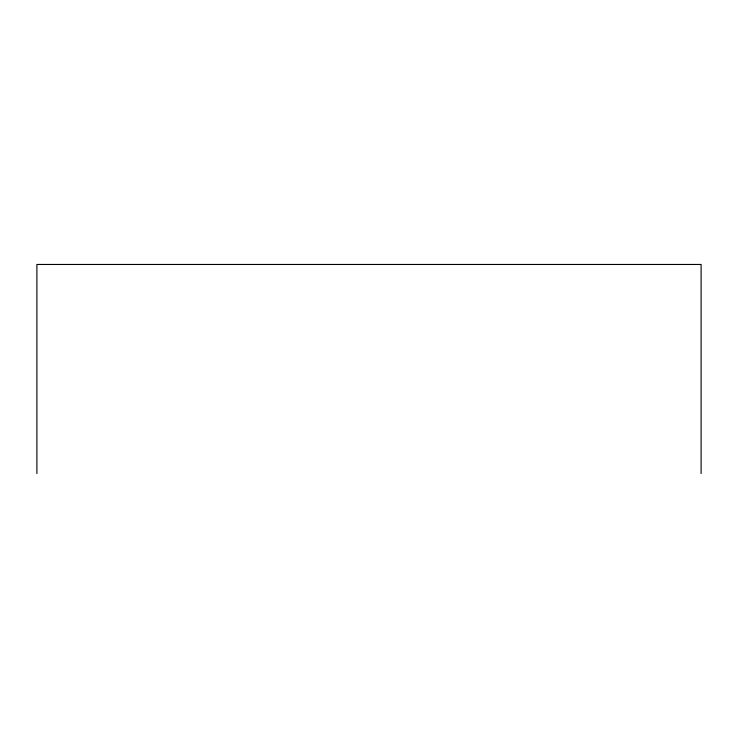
<?xml version="1.0" encoding="UTF-8"?>
<svg xmlns="http://www.w3.org/2000/svg" width="738" height="738" viewBox="0 0 738 738"><rect width="100%" height="100%" fill="white"/><g stroke="black" fill="none" stroke-linecap="round" stroke-linejoin="round"><path stroke-width="1.11" d="M701.1 473.538L701.1 264.462L36.9 264.462L36.9 473.538"/></g></svg>
